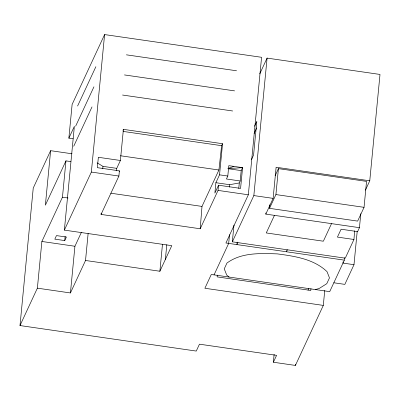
<?xml version="1.0" encoding="UTF-8"?>
<svg xmlns="http://www.w3.org/2000/svg" width="400" height="400" viewBox="0 0 400 400"><rect width="100%" height="100%" fill="white"/><g stroke="black" fill="none" stroke-linecap="round" stroke-linejoin="round"><path stroke-width="0.6" d="M233.965 225.035L232.345 241.83L345.265 258.175L353.955 239.48L354.64 230.81M228.035 168.57L242.575 167.65L241.2 170.605L240.2 180.98L226.43 178.985L227.805 176.035L228.805 165.66L242.575 167.65L240.575 188.405L218.54 185.215L218.045 190.405L200.205 228.775L101.06 214.425L101.16 213.18M200.205 228.775L201.995 206.415L218.92 170.01L221.625 145.675L222.54 143.71L123.395 129.355L122.935 130.34M324.745 290.475L323.305 305.405L295.405 365.425L273.37 362.235L276.575 355.345L199.46 344.185L196.26 351.07L20 325.555L33.24 188.07L50.62 150.68L72.04 153.78M20 325.555L37.38 288.165L41.88 241.47L62.46 197.195L65.96 160.88L70.87 161.59M50.62 150.68L45.375 205.155L65.96 160.88M73.14 138.775L68.87 138.16L72.12 104.435L104.595 34.575L261.575 57.3L248.335 194.79L225.925 243L344.35 260.145L344.59 257.655M37.38 288.165L70.43 292.95L85.525 260.48L159.885 271.245L171.775 245.665L64.37 230.115L74.36 126.35L68.87 138.16M64.745 240.58L66.395 237.04L56.48 235.605L54.83 239.145L64.745 240.58L65.15 236.375M70.43 292.95L74.925 246.255L81.435 232.26M64.37 230.115L91.355 172.065L104.595 34.575M85.525 260.48L88.13 233.445M102.73 168.805L102.965 166.365L97.135 162.855M116.5 170.81L116.735 168.355L120.395 160.485L123.395 129.355M101.06 214.425L118.895 176.05L119.395 170.86L97.365 167.67L98.365 157.295L120.395 160.485M159.885 271.245L162.485 244.21M165.375 259.44L166.795 244.695M222.54 143.71L219.54 174.84L215.88 182.71L214.885 193.085L218.54 185.215M217.32 275.11L217.15 276.885L310.785 290.44L310.96 288.65M229.415 187.145L229.655 184.705L239.285 182.95L240.2 180.98M229.515 234.69L228.68 243.4L214.04 274.885M238.76 188.44L239.285 182.95M237.18 242.12L236.94 244.595L237.855 242.63M232.345 241.83L253.845 195.585L267.085 58.1L380 74.445L369.76 180.805L365.405 190.17M360.795 213.635L359.445 227.675L265.805 214.12L265.925 212.9M275.09 175.795L278.42 168.63L366.545 181.39L364.05 207.33L357.645 221.105L269.515 208.345L269.875 204.64M265.805 214.12L273.125 198.375L276.12 167.25L369.76 180.805M269.515 208.345L275.92 194.57L278.42 168.63M273.37 362.235L274.135 354.3M286.63 250.535L286.515 251.77L287.43 249.805M295.405 365.425L295.525 364.18M343.095 261.86L342.975 263.095L353.99 264.69L357.21 231.265M77.585 106.045L95.88 66.69M75.65 126.15L93.945 86.795M73.715 146.255L92.01 106.895M119.09 171.52L119.395 170.86M259.745 73.89L267.085 58.1M254.495 126.315L256.825 121.3L253.58 155.02L251.485 159.52M254.09 133.505L256.705 127.88M274.44 215.37L266.27 232.945L323.355 241.21L331.525 223.635M308.03 290.2L308.79 288.56M344.35 260.145L329.71 291.63L211.285 274.485L204.885 288.26L323.305 305.405M359.445 227.675L357.615 231.61L341.09 229.22L337.43 237.09L353.955 239.48M353.99 264.69L344.845 284.37L333.83 282.775M227.98 168.425L234.005 166.41M315.385 289.555L319.195 288.48L326.775 283.69L329.47 277.89L327.02 271.645C313.815 258.99 294.67 256.185 277.26 253.88C260.325 253.31 241.255 252.405 226.96 263.05L224.26 268.85L226.715 275.09L229.105 277.065M126.38 54.825L236.545 70.775M124.445 74.93L234.605 90.88M122.51 95.035L232.67 110.985M123.095 131.415L221.625 145.675M228.03 168.695L241.2 170.605M120.39 155.745L218.92 170.01M219.54 174.84L227.805 176.035M102.965 166.365L116.735 168.355M215.88 182.71L229.655 184.705M275.92 194.57L364.05 207.33M91.355 172.065L118.895 176.05M218.045 190.405L248.335 194.79M253.845 195.585L273.125 198.375M110.855 193.22L201.995 206.415M62.46 197.195L68.025 198M41.88 241.47L74.925 246.255"/></g></svg>
